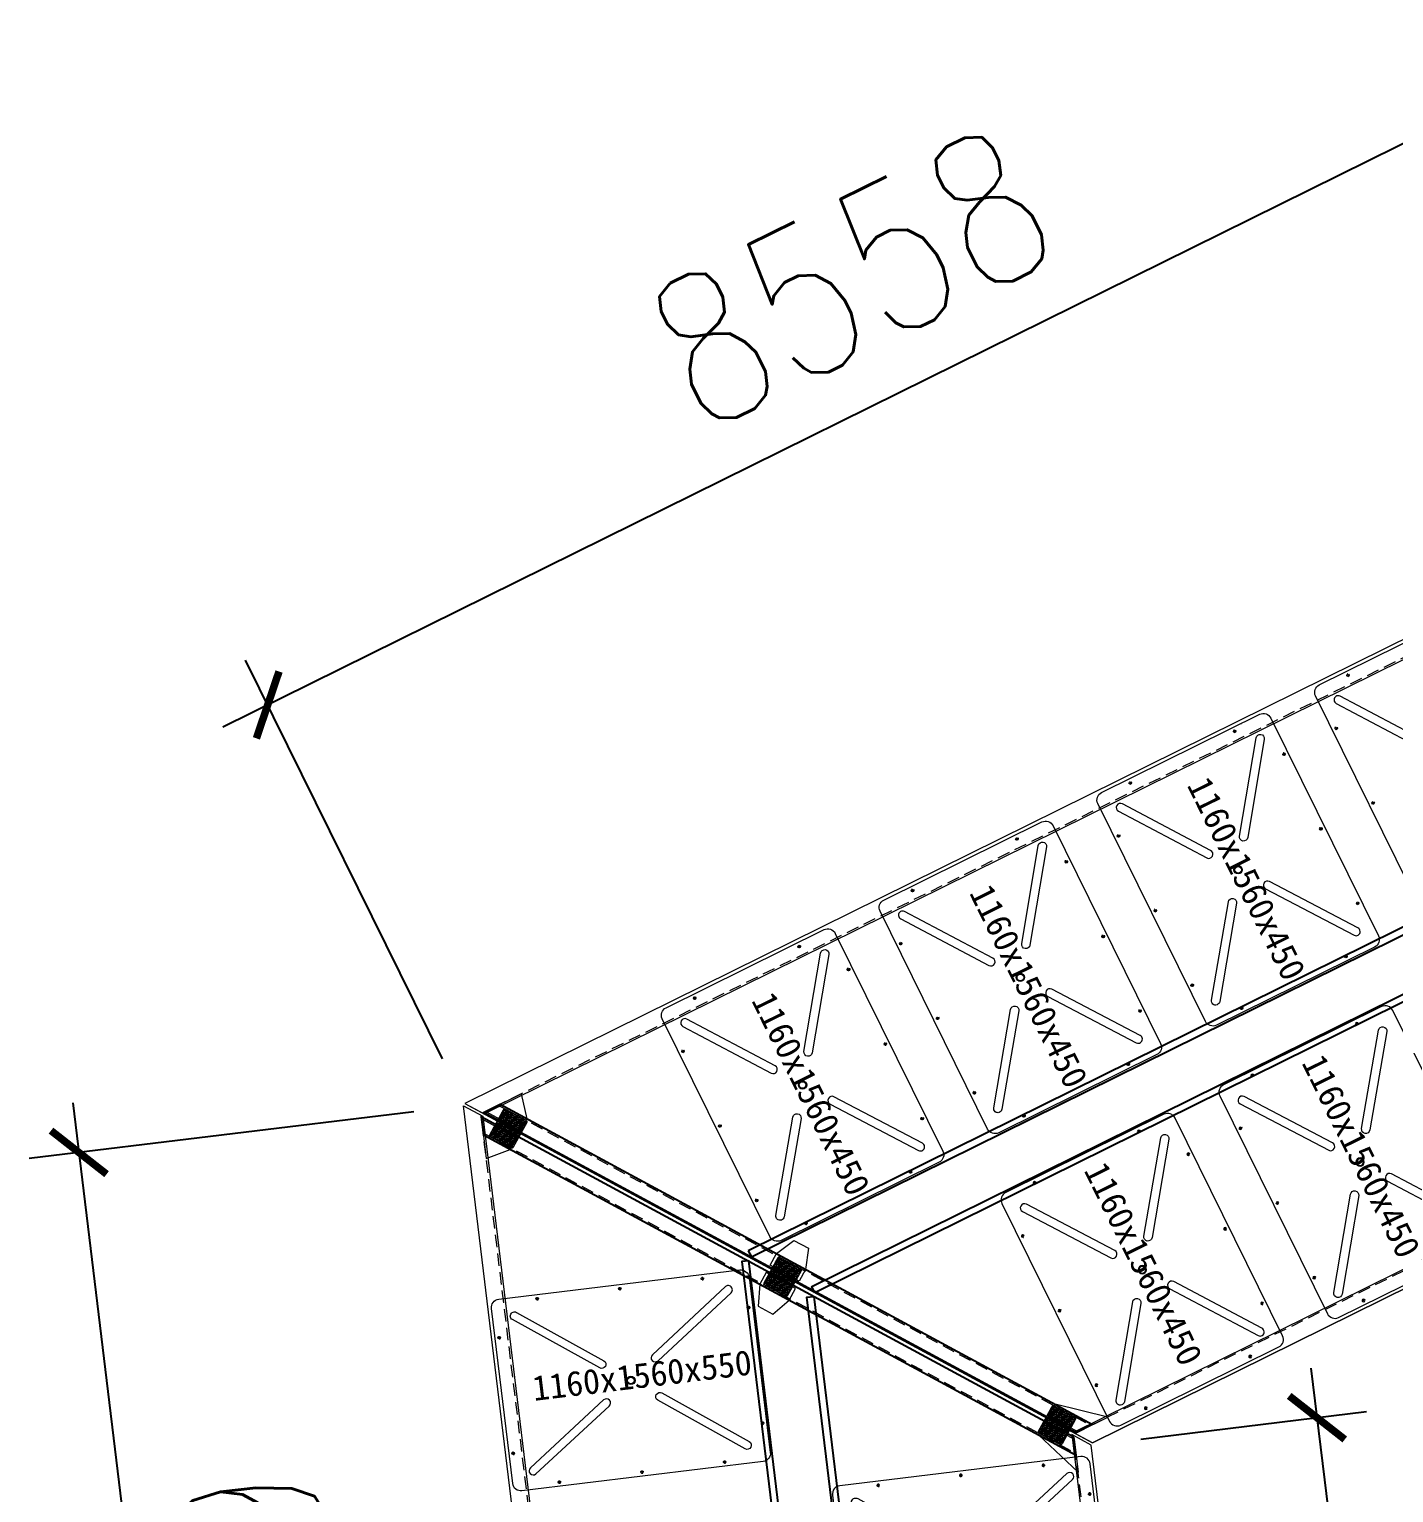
# Model space of a CAD drawing. Header units: millimetres. Extents: x 11827 to 862553, y 15071 to 134256.
# Drawn here: x 524779 to 532980, y 75685 to 84481 of the extents above; entities that cross this region are included whole.
import ezdxf

# ---------------------------------------------------------------- set-up
doc = ezdxf.new("R2010")
doc.units = ezdxf.units.MM
doc.linetypes.add('CENTER', pattern=[2, 1.25, -0.25, 0.25, -0.25])
doc.linetypes.add('HIDDEN', pattern=[0.375, 0.25, -0.125])
for name, color, linetype, lineweight in [('加强板', 140, 'Continuous', 18), ('文本', 3, 'Continuous', 13), ('橡胶块', 30, 'Continuous', 9), ('浮箱', 160, 'Continuous', 20), ('结构', 52, 'Continuous', 18), ('虚线', 8, 'Continuous', 0), ('铝主梁', 3, 'Continuous', 9)]:
    doc.layers.add(name, color=color, linetype=linetype, lineweight=lineweight)
doc.layers.add('卡槽', color=242, linetype='Continuous')
doc.layers.add('连接端梁', color=130, linetype='Continuous')
doc.styles.add('Arial', font='')
doc.styles.add('HZTXT', font='txtw.shx', dxfattribs={"width": 0.8, "bigfont": 'hztxtw.shx'})
doc.styles.get('Arial').set_extended_font_data('STXihei')
doc.dimstyles.new('DIM-300', dxfattribs={"dimscale": 300, "dimtxt": 3, "dimasz": 1, "dimexe": 1, "dimexo": 1, "dimgap": 1, "dimtad": 1, "dimdec": 0, "dimdsep": 46, "dimtxsty": 'HZTXT', "dimblk": 'ARCHTICK', "dimcen": 0, "dimdle": 1, "dimclrd": 9, "dimclre": 9, "dimclrt": 2, "dimadec": 1, "dimazin": 0, "dimtfac": 1, "dimtdec": 0, "dimtix": 1, "dimtmove": 2, "dimatfit": 3, "dimldrblk": 'ARCHTICK', "dimfxl": 10, "dimtolj": 1, "dimtzin": 0, "dimarcsym": 1})

# ---------------------------------------------------------------- blocks, each defined once
blk = doc.blocks.new('橡胶块')
h = blk.add_hatch()
h.set_pattern_fill('ANSI36', color=2, scale=2)
h.paths.add_polyline_path([(0, 70, 0.41421356), (-10, 80), (-180, 80, 0.41421356), (-190, 70), (-190, -70, 0.41421356), (-180, -80), (-10, -80, 0.41421356), (0, -70)])
h.paths.add_polyline_path([(-166.93, 50, -1), (-153.07, 50, -1)], flags=16)
h.paths.add_polyline_path([(-153.07, -50, -1), (-166.93, -50, -1)], flags=16)
h.paths.add_polyline_path([(-36.93, 50, -1), (-23.07, 50, -1)], flags=16)
h.paths.add_polyline_path([(-23.07, -50, -1), (-36.93, -50, -1)], flags=16)
at = {"layer": '橡胶块', "color": 1, "linetype": 'CENTER', "ltscale": 0.36}
for p, q in [((-167.623, 50), (-152.377, 50)), ((-160, 42.377), (-160, 57.623)), ((-22.377, 50), (-37.623, 50)), ((-30, 42.377), (-30, 57.623)), ((-167.623, -50), (-152.377, -50)), ((-160, -42.377), (-160, -57.623)), ((-22.377, -50), (-37.623, -50)), ((-30, -42.377), (-30, -57.623))]:
    blk.add_line(p, q, dxfattribs=at)
at = {"layer": '橡胶块', "color": 2}
blk.add_lwpolyline([(0, 70), (0, -70, -0.41421356), (-10, -80), (-180, -80, -0.41421356), (-190, -70), (-190, 70, -0.41421356), (-180, 80), (-10, 80, -0.41421356)], format="xyb", close=True, dxfattribs=at)
at = {"layer": '橡胶块', "color": 5}
for centre in [(-160, 50), (-30, 50), (-160, -50), (-30, -50)]:
    blk.add_circle(centre, 6.93, dxfattribs=at)
blk = doc.blocks.new('A$C0D8A069B')
at = {"layer": '加强板'}
blk.add_lwpolyline([(80, -100), (0, -100), (0, 100), (80, 100), (200, 44.9), (200, -55.1), (80, -100)], dxfattribs=at)
for centre in [(40, 50), (40, -50)]:
    blk.add_circle(centre, 9, dxfattribs=at)
blk = doc.blocks.new('*U526')
at = {"layer": '浮箱', "color": 5, "linetype": 'Continuous'}
for p, q in [((-779.9, -530.1), (-779.9, 529.9)), ((-729.9, 579.9), (730.1, 579.9)), ((780.1, 529.9), (780.1, -530.1)), ((730.1, -580.1), (-729.9, -580.1))]:
    blk.add_line(p, q, dxfattribs=at)
at = {"layer": '浮箱', "color": 1, "linetype": 'CENTER', "ltscale": 9.652}
for p, q in [((-489.5, 554.9), (-510.4, 554.9)), ((-499.9, 565.4), (-499.9, 544.5)), ((10.5, 554.9), (-10.4, 554.9)), ((0.1, 565.4), (0.1, 544.5)), ((510.5, 554.9), (489.6, 554.9)), ((500.1, 565.4), (500.1, 544.5)), ((-754.9, 360.4), (-754.9, 339.5)), ((755.1, 360.4), (755.1, 339.5)), ((-744.5, 349.9), (-765.4, 349.9)), ((765.5, 349.9), (744.6, 349.9)), ((-744.5, -350.1), (-765.4, -350.1)), ((-754.9, -339.6), (-754.9, -360.5)), ((765.5, -350.1), (744.6, -350.1)), ((755.1, -339.6), (755.1, -360.5)), ((-489.5, -555.1), (-510.4, -555.1)), ((-499.9, -544.6), (-499.9, -565.5)), ((10.5, -555.1), (-10.4, -555.1)), ((0.1, -544.6), (0.1, -565.5)), ((510.5, -555.1), (489.6, -555.1)), ((500.1, -544.6), (500.1, -565.5))]:
    blk.add_line(p, q, dxfattribs=at)
at = {"layer": '浮箱', "linetype": 'Continuous'}
for p, q in [((601, 580), (601, 579.9)), ((605.8, 579.9), (605.8, 580)), ((605.9, 579.9), (605.9, 580)), ((606.1, 579.9), (606.1, 580)), ((606.7, 580), (606.7, 579.9)), ((606.7, 580), (606.7, 579.9)), ((607.1, 580), (607.1, 579.9)), ((612.5, 579.9), (612.5, 580.1)), ((-779.9, 412.4), (-780.1, 412.4)), ((-780, 407), (-779.9, 407)), ((-780, 406.6), (-779.9, 406.6)), ((-780, 406.6), (-779.9, 406.6)), ((-779.9, 405.9), (-780, 405.9)), ((-779.9, 405.7), (-780, 405.7)), ((-779.9, 405.7), (-780, 405.7)), ((-780, 400.9), (-779.9, 400.9))]:
    blk.add_line(p, q, dxfattribs=at)
at = {"layer": '浮箱', "color": 5, "linetype": 'Continuous'}
for points in [[(-663, 448.2, -1), (-633.7, 488.7), (-147.4, 137.3, -0.999989), (-176.7, 96.8), (-663, 448.2)], [(661.6, 450.5, 1), (632.2, 490.9), (147.1, 137.8, 0.999989), (176.5, 97.4), (661.6, 450.5)], [(-663, -448.3, 1), (-633.7, -488.8), (-147.4, -137.5, 0.999989), (-176.7, -96.9), (-663, -448.3)], [(661.6, -450.6, -1), (632.2, -491), (147.1, -138, -0.999989), (176.5, -97.5), (661.6, -450.6)]]:
    blk.add_lwpolyline(points, format="xyb", dxfattribs=at)
blk.add_lwpolyline([(14.8, 20.2), (14.8, 20.2)], dxfattribs=at)
at = {"layer": '浮箱', "color": 9, "linetype": 'Continuous'}
for centre in [(-499.9, 554.9), (0.1, 554.9), (500.1, 554.9), (-754.9, 349.9), (755.1, 349.9), (-754.9, -350.1), (755.1, -350.1), (-499.9, -555.1), (0.1, -555.1), (500.1, -555.1)]:
    blk.add_circle(centre, 7.5, dxfattribs=at)
at = {"layer": '浮箱', "color": 5, "linetype": 'Continuous'}
for radius in [25, 20]:
    blk.add_circle((0.1, -0.1), radius, dxfattribs=at)
at = {"layer": '浮箱', "color": 5, "linetype": 'Continuous', "extrusion": (0, 0, -1)}
for centre, start, end in [((729.9, 529.9), 0, 90), ((-730.1, 529.9), 90, 180), ((729.9, -530.1), 270, 0), ((-730.1, -530.1), 180, 270)]:
    blk.add_arc(centre, 50, start, end, dxfattribs=at)
blk = doc.blocks.new('*U531')
at = {"color": 0, "linetype": 'ByBlock', "lineweight": -2, "transparency": 16777216}
blk.add_blockref('*U526', (0, 0), dxfattribs=at)
blk = doc.blocks.new('*U530')
at = {"layer": '浮箱', "color": 5, "linetype": 'Continuous'}
for p, q in [((-779.9, -530.1), (-779.9, 529.9)), ((-729.9, 579.9), (730.1, 579.9)), ((780.1, 529.9), (780.1, -530.1)), ((730.1, -580.1), (-729.9, -580.1))]:
    blk.add_line(p, q, dxfattribs=at)
at = {"layer": '浮箱', "color": 1, "linetype": 'CENTER', "ltscale": 9.652}
for p, q in [((-489.5, 554.9), (-510.4, 554.9)), ((-499.9, 565.4), (-499.9, 544.5)), ((10.5, 554.9), (-10.4, 554.9)), ((0.1, 565.4), (0.1, 544.5)), ((510.5, 554.9), (489.6, 554.9)), ((500.1, 565.4), (500.1, 544.5)), ((-754.9, 360.4), (-754.9, 339.5)), ((755.1, 360.4), (755.1, 339.5)), ((-744.5, 349.9), (-765.4, 349.9)), ((765.5, 349.9), (744.6, 349.9)), ((-744.5, -350.1), (-765.4, -350.1)), ((-754.9, -339.6), (-754.9, -360.5)), ((765.5, -350.1), (744.6, -350.1)), ((755.1, -339.6), (755.1, -360.5)), ((-489.5, -555.1), (-510.4, -555.1)), ((-499.9, -544.6), (-499.9, -565.5)), ((10.5, -555.1), (-10.4, -555.1)), ((0.1, -544.6), (0.1, -565.5)), ((510.5, -555.1), (489.6, -555.1)), ((500.1, -544.6), (500.1, -565.5))]:
    blk.add_line(p, q, dxfattribs=at)
at = {"layer": '浮箱', "linetype": 'Continuous'}
for p, q in [((601, 580), (601, 579.9)), ((605.8, 579.9), (605.8, 580)), ((605.9, 579.9), (605.9, 580)), ((606.1, 579.9), (606.1, 580)), ((606.7, 580), (606.7, 579.9)), ((606.7, 580), (606.7, 579.9)), ((607.1, 580), (607.1, 579.9)), ((612.5, 579.9), (612.5, 580.1)), ((-779.9, 412.4), (-780.1, 412.4)), ((-780, 407), (-779.9, 407)), ((-780, 406.6), (-779.9, 406.6)), ((-780, 406.6), (-779.9, 406.6)), ((-779.9, 405.9), (-780, 405.9)), ((-779.9, 405.7), (-780, 405.7)), ((-779.9, 405.7), (-780, 405.7)), ((-780, 400.9), (-779.9, 400.9))]:
    blk.add_line(p, q, dxfattribs=at)
at = {"layer": '浮箱', "color": 5, "linetype": 'Continuous'}
for points in [[(-663, 448.2, -1), (-633.7, 488.7), (-147.4, 137.3, -0.999989), (-176.7, 96.8), (-663, 448.2)], [(661.6, 450.5, 1), (632.2, 490.9), (147.1, 137.8, 0.999989), (176.5, 97.4), (661.6, 450.5)], [(-663, -448.3, 1), (-633.7, -488.8), (-147.4, -137.5, 0.999989), (-176.7, -96.9), (-663, -448.3)], [(661.6, -450.6, -1), (632.2, -491), (147.1, -138, -0.999989), (176.5, -97.5), (661.6, -450.6)]]:
    blk.add_lwpolyline(points, format="xyb", dxfattribs=at)
blk.add_lwpolyline([(14.8, 20.2), (14.8, 20.2)], dxfattribs=at)
at = {"layer": '浮箱', "color": 9, "linetype": 'Continuous'}
for centre in [(-499.9, 554.9), (0.1, 554.9), (500.1, 554.9), (-754.9, 349.9), (755.1, 349.9), (-754.9, -350.1), (755.1, -350.1), (-499.9, -555.1), (0.1, -555.1), (500.1, -555.1)]:
    blk.add_circle(centre, 7.5, dxfattribs=at)
at = {"layer": '浮箱', "color": 5, "linetype": 'Continuous'}
for radius in [25, 20]:
    blk.add_circle((0.1, -0.1), radius, dxfattribs=at)
at = {"layer": '浮箱', "color": 5, "linetype": 'Continuous', "extrusion": (0, 0, -1)}
for centre, start, end in [((729.9, 529.9), 0, 90), ((-730.1, 529.9), 90, 180), ((729.9, -530.1), 270, 0), ((-730.1, -530.1), 180, 270)]:
    blk.add_arc(centre, 50, start, end, dxfattribs=at)
blk = doc.blocks.new('*U529')
at = {"color": 0, "linetype": 'ByBlock', "lineweight": -2, "transparency": 16777216}
blk.add_blockref('*U530', (0, 0), dxfattribs=at)
blk = doc.blocks.new('*U521')
at = {"layer": '浮箱', "color": 5, "linetype": 'Continuous'}
for p, q in [((-779.9, -530.1), (-779.9, 529.9)), ((-729.9, 579.9), (730.1, 579.9)), ((780.1, 529.9), (780.1, -530.1)), ((730.1, -580.1), (-729.9, -580.1))]:
    blk.add_line(p, q, dxfattribs=at)
at = {"layer": '浮箱', "color": 1, "linetype": 'CENTER', "ltscale": 9.652}
for p, q in [((-489.5, 554.9), (-510.4, 554.9)), ((-499.9, 565.4), (-499.9, 544.5)), ((10.5, 554.9), (-10.4, 554.9)), ((0.1, 565.4), (0.1, 544.5)), ((510.5, 554.9), (489.6, 554.9)), ((500.1, 565.4), (500.1, 544.5)), ((-754.9, 360.4), (-754.9, 339.5)), ((755.1, 360.4), (755.1, 339.5)), ((-744.5, 349.9), (-765.4, 349.9)), ((765.5, 349.9), (744.6, 349.9)), ((-744.5, -350.1), (-765.4, -350.1)), ((-754.9, -339.6), (-754.9, -360.5)), ((765.5, -350.1), (744.6, -350.1)), ((755.1, -339.6), (755.1, -360.5)), ((-489.5, -555.1), (-510.4, -555.1)), ((-499.9, -544.6), (-499.9, -565.5)), ((10.5, -555.1), (-10.4, -555.1)), ((0.1, -544.6), (0.1, -565.5)), ((510.5, -555.1), (489.6, -555.1)), ((500.1, -544.6), (500.1, -565.5))]:
    blk.add_line(p, q, dxfattribs=at)
at = {"layer": '浮箱', "linetype": 'Continuous'}
for p, q in [((601, 580), (601, 579.9)), ((605.8, 579.9), (605.8, 580)), ((605.9, 579.9), (605.9, 580)), ((606.1, 579.9), (606.1, 580)), ((606.7, 580), (606.7, 579.9)), ((606.7, 580), (606.7, 579.9)), ((607.1, 580), (607.1, 579.9)), ((612.5, 579.9), (612.5, 580.1)), ((-779.9, 412.4), (-780.1, 412.4)), ((-780, 407), (-779.9, 407)), ((-780, 406.6), (-779.9, 406.6)), ((-780, 406.6), (-779.9, 406.6)), ((-779.9, 405.9), (-780, 405.9)), ((-779.9, 405.7), (-780, 405.7)), ((-779.9, 405.7), (-780, 405.7)), ((-780, 400.9), (-779.9, 400.9))]:
    blk.add_line(p, q, dxfattribs=at)
at = {"layer": '浮箱', "color": 5, "linetype": 'Continuous'}
for points in [[(-663, 448.2, -1), (-633.7, 488.7), (-147.4, 137.3, -0.999989), (-176.7, 96.8), (-663, 448.2)], [(661.6, 450.5, 1), (632.2, 490.9), (147.1, 137.8, 0.999989), (176.5, 97.4), (661.6, 450.5)], [(-663, -448.3, 1), (-633.7, -488.8), (-147.4, -137.5, 0.999989), (-176.7, -96.9), (-663, -448.3)], [(661.6, -450.6, -1), (632.2, -491), (147.1, -138, -0.999989), (176.5, -97.5), (661.6, -450.6)]]:
    blk.add_lwpolyline(points, format="xyb", dxfattribs=at)
blk.add_lwpolyline([(14.8, 20.2), (14.8, 20.2)], dxfattribs=at)
at = {"layer": '浮箱', "color": 9, "linetype": 'Continuous'}
for centre in [(-499.9, 554.9), (0.1, 554.9), (500.1, 554.9), (-754.9, 349.9), (755.1, 349.9), (-754.9, -350.1), (755.1, -350.1), (-499.9, -555.1), (0.1, -555.1), (500.1, -555.1)]:
    blk.add_circle(centre, 7.5, dxfattribs=at)
at = {"layer": '浮箱', "color": 5, "linetype": 'Continuous'}
for radius in [25, 20]:
    blk.add_circle((0.1, -0.1), radius, dxfattribs=at)
at = {"layer": '浮箱', "color": 5, "linetype": 'Continuous', "extrusion": (0, 0, -1)}
for centre, start, end in [((729.9, 529.9), 0, 90), ((-730.1, 529.9), 90, 180), ((729.9, -530.1), 270, 0), ((-730.1, -530.1), 180, 270)]:
    blk.add_arc(centre, 50, start, end, dxfattribs=at)
blk = doc.blocks.new('*U520')
at = {"color": 0, "linetype": 'ByBlock', "lineweight": -2, "transparency": 16777216}
blk.add_blockref('*U521', (0, 0), dxfattribs=at)
blk = doc.blocks.new('*U519')
at = {"layer": '浮箱', "color": 5, "linetype": 'Continuous'}
for p, q in [((-779.9, -530.1), (-779.9, 529.9)), ((-729.9, 579.9), (730.1, 579.9)), ((780.1, 529.9), (780.1, -530.1)), ((730.1, -580.1), (-729.9, -580.1))]:
    blk.add_line(p, q, dxfattribs=at)
at = {"layer": '浮箱', "color": 1, "linetype": 'CENTER', "ltscale": 9.652}
for p, q in [((-489.5, 554.9), (-510.4, 554.9)), ((-499.9, 565.4), (-499.9, 544.5)), ((10.5, 554.9), (-10.4, 554.9)), ((0.1, 565.4), (0.1, 544.5)), ((510.5, 554.9), (489.6, 554.9)), ((500.1, 565.4), (500.1, 544.5)), ((-754.9, 360.4), (-754.9, 339.5)), ((755.1, 360.4), (755.1, 339.5)), ((-744.5, 349.9), (-765.4, 349.9)), ((765.5, 349.9), (744.6, 349.9)), ((-744.5, -350.1), (-765.4, -350.1)), ((-754.9, -339.6), (-754.9, -360.5)), ((765.5, -350.1), (744.6, -350.1)), ((755.1, -339.6), (755.1, -360.5)), ((-489.5, -555.1), (-510.4, -555.1)), ((-499.9, -544.6), (-499.9, -565.5)), ((10.5, -555.1), (-10.4, -555.1)), ((0.1, -544.6), (0.1, -565.5)), ((510.5, -555.1), (489.6, -555.1)), ((500.1, -544.6), (500.1, -565.5))]:
    blk.add_line(p, q, dxfattribs=at)
at = {"layer": '浮箱', "linetype": 'Continuous'}
for p, q in [((601, 580), (601, 579.9)), ((605.8, 579.9), (605.8, 580)), ((605.9, 579.9), (605.9, 580)), ((606.1, 579.9), (606.1, 580)), ((606.7, 580), (606.7, 579.9)), ((606.7, 580), (606.7, 579.9)), ((607.1, 580), (607.1, 579.9)), ((612.5, 579.9), (612.5, 580.1)), ((-779.9, 412.4), (-780.1, 412.4)), ((-780, 407), (-779.9, 407)), ((-780, 406.6), (-779.9, 406.6)), ((-780, 406.6), (-779.9, 406.6)), ((-779.9, 405.9), (-780, 405.9)), ((-779.9, 405.7), (-780, 405.7)), ((-779.9, 405.7), (-780, 405.7)), ((-780, 400.9), (-779.9, 400.9))]:
    blk.add_line(p, q, dxfattribs=at)
at = {"layer": '浮箱', "color": 5, "linetype": 'Continuous'}
for points in [[(-663, 448.2, -1), (-633.7, 488.7), (-147.4, 137.3, -0.999989), (-176.7, 96.8), (-663, 448.2)], [(661.6, 450.5, 1), (632.2, 490.9), (147.1, 137.8, 0.999989), (176.5, 97.4), (661.6, 450.5)], [(-663, -448.3, 1), (-633.7, -488.8), (-147.4, -137.5, 0.999989), (-176.7, -96.9), (-663, -448.3)], [(661.6, -450.6, -1), (632.2, -491), (147.1, -138, -0.999989), (176.5, -97.5), (661.6, -450.6)]]:
    blk.add_lwpolyline(points, format="xyb", dxfattribs=at)
blk.add_lwpolyline([(14.8, 20.2), (14.8, 20.2)], dxfattribs=at)
at = {"layer": '浮箱', "color": 9, "linetype": 'Continuous'}
for centre in [(-499.9, 554.9), (0.1, 554.9), (500.1, 554.9), (-754.9, 349.9), (755.1, 349.9), (-754.9, -350.1), (755.1, -350.1), (-499.9, -555.1), (0.1, -555.1), (500.1, -555.1)]:
    blk.add_circle(centre, 7.5, dxfattribs=at)
at = {"layer": '浮箱', "color": 5, "linetype": 'Continuous'}
for radius in [25, 20]:
    blk.add_circle((0.1, -0.1), radius, dxfattribs=at)
at = {"layer": '浮箱', "color": 5, "linetype": 'Continuous', "extrusion": (0, 0, -1)}
for centre, start, end in [((729.9, 529.9), 0, 90), ((-730.1, 529.9), 90, 180), ((729.9, -530.1), 270, 0), ((-730.1, -530.1), 180, 270)]:
    blk.add_arc(centre, 50, start, end, dxfattribs=at)
blk = doc.blocks.new('*U518')
at = {"color": 0, "linetype": 'ByBlock', "lineweight": -2, "transparency": 16777216}
blk.add_blockref('*U519', (0, 0), dxfattribs=at)
blk = doc.blocks.new('*U535')
at = {"layer": '浮箱', "color": 5, "linetype": 'Continuous'}
for p, q in [((-779.9, -530.1), (-779.9, 529.9)), ((-729.9, 579.9), (730.1, 579.9)), ((780.1, 529.9), (780.1, -530.1)), ((730.1, -580.1), (-729.9, -580.1))]:
    blk.add_line(p, q, dxfattribs=at)
at = {"layer": '浮箱', "color": 1, "linetype": 'CENTER', "ltscale": 9.652}
for p, q in [((-489.5, 554.9), (-510.4, 554.9)), ((-499.9, 565.4), (-499.9, 544.5)), ((10.5, 554.9), (-10.4, 554.9)), ((0.1, 565.4), (0.1, 544.5)), ((510.5, 554.9), (489.6, 554.9)), ((500.1, 565.4), (500.1, 544.5)), ((-754.9, 360.4), (-754.9, 339.5)), ((755.1, 360.4), (755.1, 339.5)), ((-744.5, 349.9), (-765.4, 349.9)), ((765.5, 349.9), (744.6, 349.9)), ((-744.5, -350.1), (-765.4, -350.1)), ((-754.9, -339.6), (-754.9, -360.5)), ((765.5, -350.1), (744.6, -350.1)), ((755.1, -339.6), (755.1, -360.5)), ((-489.5, -555.1), (-510.4, -555.1)), ((-499.9, -544.6), (-499.9, -565.5)), ((10.5, -555.1), (-10.4, -555.1)), ((0.1, -544.6), (0.1, -565.5)), ((510.5, -555.1), (489.6, -555.1)), ((500.1, -544.6), (500.1, -565.5))]:
    blk.add_line(p, q, dxfattribs=at)
at = {"layer": '浮箱', "linetype": 'Continuous'}
for p, q in [((601, 580), (601, 579.9)), ((605.8, 579.9), (605.8, 580)), ((605.9, 579.9), (605.9, 580)), ((606.1, 579.9), (606.1, 580)), ((606.7, 580), (606.7, 579.9)), ((606.7, 580), (606.7, 579.9)), ((607.1, 580), (607.1, 579.9)), ((612.5, 579.9), (612.5, 580.1)), ((-779.9, 412.4), (-780.1, 412.4)), ((-780, 407), (-779.9, 407)), ((-780, 406.6), (-779.9, 406.6)), ((-780, 406.6), (-779.9, 406.6)), ((-779.9, 405.9), (-780, 405.9)), ((-779.9, 405.7), (-780, 405.7)), ((-779.9, 405.7), (-780, 405.7)), ((-780, 400.9), (-779.9, 400.9))]:
    blk.add_line(p, q, dxfattribs=at)
at = {"layer": '浮箱', "color": 5, "linetype": 'Continuous'}
for points in [[(-663, 448.2, -1), (-633.7, 488.7), (-147.4, 137.3, -0.999989), (-176.7, 96.8), (-663, 448.2)], [(661.6, 450.5, 1), (632.2, 490.9), (147.1, 137.8, 0.999989), (176.5, 97.4), (661.6, 450.5)], [(-663, -448.3, 1), (-633.7, -488.8), (-147.4, -137.5, 0.999989), (-176.7, -96.9), (-663, -448.3)], [(661.6, -450.6, -1), (632.2, -491), (147.1, -138, -0.999989), (176.5, -97.5), (661.6, -450.6)]]:
    blk.add_lwpolyline(points, format="xyb", dxfattribs=at)
blk.add_lwpolyline([(14.8, 20.2), (14.8, 20.2)], dxfattribs=at)
at = {"layer": '浮箱', "color": 9, "linetype": 'Continuous'}
for centre in [(-499.9, 554.9), (0.1, 554.9), (500.1, 554.9), (-754.9, 349.9), (755.1, 349.9), (-754.9, -350.1), (755.1, -350.1), (-499.9, -555.1), (0.1, -555.1), (500.1, -555.1)]:
    blk.add_circle(centre, 7.5, dxfattribs=at)
at = {"layer": '浮箱', "color": 5, "linetype": 'Continuous'}
for radius in [25, 20]:
    blk.add_circle((0.1, -0.1), radius, dxfattribs=at)
at = {"layer": '浮箱', "color": 5, "linetype": 'Continuous', "extrusion": (0, 0, -1)}
for centre, start, end in [((729.9, 529.9), 0, 90), ((-730.1, 529.9), 90, 180), ((729.9, -530.1), 270, 0), ((-730.1, -530.1), 180, 270)]:
    blk.add_arc(centre, 50, start, end, dxfattribs=at)
blk = doc.blocks.new('*U534')
at = {"color": 0, "linetype": 'ByBlock', "lineweight": -2, "transparency": 16777216}
blk.add_blockref('*U535', (0, 0), dxfattribs=at)
blk = doc.blocks.new('*U525')
at = {"layer": '浮箱', "color": 5, "linetype": 'Continuous'}
for p, q in [((-779.9, -530.1), (-779.9, 529.9)), ((-729.9, 579.9), (730.1, 579.9)), ((780.1, 529.9), (780.1, -530.1)), ((730.1, -580.1), (-729.9, -580.1))]:
    blk.add_line(p, q, dxfattribs=at)
at = {"layer": '浮箱', "color": 1, "linetype": 'CENTER', "ltscale": 9.652}
for p, q in [((-489.5, 554.9), (-510.4, 554.9)), ((-499.9, 565.4), (-499.9, 544.5)), ((10.5, 554.9), (-10.4, 554.9)), ((0.1, 565.4), (0.1, 544.5)), ((510.5, 554.9), (489.6, 554.9)), ((500.1, 565.4), (500.1, 544.5)), ((-754.9, 360.4), (-754.9, 339.5)), ((755.1, 360.4), (755.1, 339.5)), ((-744.5, 349.9), (-765.4, 349.9)), ((765.5, 349.9), (744.6, 349.9)), ((-744.5, -350.1), (-765.4, -350.1)), ((-754.9, -339.6), (-754.9, -360.5)), ((765.5, -350.1), (744.6, -350.1)), ((755.1, -339.6), (755.1, -360.5)), ((-489.5, -555.1), (-510.4, -555.1)), ((-499.9, -544.6), (-499.9, -565.5)), ((10.5, -555.1), (-10.4, -555.1)), ((0.1, -544.6), (0.1, -565.5)), ((510.5, -555.1), (489.6, -555.1)), ((500.1, -544.6), (500.1, -565.5))]:
    blk.add_line(p, q, dxfattribs=at)
at = {"layer": '浮箱', "linetype": 'Continuous'}
for p, q in [((601, 580), (601, 579.9)), ((605.8, 579.9), (605.8, 580)), ((605.9, 579.9), (605.9, 580)), ((606.1, 579.9), (606.1, 580)), ((606.7, 580), (606.7, 579.9)), ((606.7, 580), (606.7, 579.9)), ((607.1, 580), (607.1, 579.9)), ((612.5, 579.9), (612.5, 580.1)), ((-779.9, 412.4), (-780.1, 412.4)), ((-780, 407), (-779.9, 407)), ((-780, 406.6), (-779.9, 406.6)), ((-780, 406.6), (-779.9, 406.6)), ((-779.9, 405.9), (-780, 405.9)), ((-779.9, 405.7), (-780, 405.7)), ((-779.9, 405.7), (-780, 405.7)), ((-780, 400.9), (-779.9, 400.9))]:
    blk.add_line(p, q, dxfattribs=at)
at = {"layer": '浮箱', "color": 5, "linetype": 'Continuous'}
for points in [[(-663, 448.2, -1), (-633.7, 488.7), (-147.4, 137.3, -0.999989), (-176.7, 96.8), (-663, 448.2)], [(661.6, 450.5, 1), (632.2, 490.9), (147.1, 137.8, 0.999989), (176.5, 97.4), (661.6, 450.5)], [(-663, -448.3, 1), (-633.7, -488.8), (-147.4, -137.5, 0.999989), (-176.7, -96.9), (-663, -448.3)], [(661.6, -450.6, -1), (632.2, -491), (147.1, -138, -0.999989), (176.5, -97.5), (661.6, -450.6)]]:
    blk.add_lwpolyline(points, format="xyb", dxfattribs=at)
blk.add_lwpolyline([(14.8, 20.2), (14.8, 20.2)], dxfattribs=at)
at = {"layer": '浮箱', "color": 9, "linetype": 'Continuous'}
for centre in [(-499.9, 554.9), (0.1, 554.9), (500.1, 554.9), (-754.9, 349.9), (755.1, 349.9), (-754.9, -350.1), (755.1, -350.1), (-499.9, -555.1), (0.1, -555.1), (500.1, -555.1)]:
    blk.add_circle(centre, 7.5, dxfattribs=at)
at = {"layer": '浮箱', "color": 5, "linetype": 'Continuous'}
for radius in [25, 20]:
    blk.add_circle((0.1, -0.1), radius, dxfattribs=at)
at = {"layer": '浮箱', "color": 5, "linetype": 'Continuous', "extrusion": (0, 0, -1)}
for centre, start, end in [((729.9, 529.9), 0, 90), ((-730.1, 529.9), 90, 180), ((729.9, -530.1), 270, 0), ((-730.1, -530.1), 180, 270)]:
    blk.add_arc(centre, 50, start, end, dxfattribs=at)
blk = doc.blocks.new('*U524')
at = {"color": 0, "linetype": 'ByBlock', "lineweight": -2, "transparency": 16777216}
blk.add_blockref('*U525', (0, 0), dxfattribs=at)
blk = doc.blocks.new('*U689')
at = {"layer": '浮箱', "color": 5, "linetype": 'Continuous'}
for p, q in [((-779.9, -530.1), (-779.9, 529.9)), ((-729.9, 579.9), (730.1, 579.9)), ((780.1, 529.9), (780.1, -530.1)), ((730.1, -580.1), (-729.9, -580.1))]:
    blk.add_line(p, q, dxfattribs=at)
at = {"layer": '浮箱', "color": 1, "linetype": 'CENTER', "ltscale": 9.652}
for p, q in [((-489.5, 554.9), (-510.4, 554.9)), ((-499.9, 565.4), (-499.9, 544.5)), ((10.5, 554.9), (-10.4, 554.9)), ((0.1, 565.4), (0.1, 544.5)), ((510.5, 554.9), (489.6, 554.9)), ((500.1, 565.4), (500.1, 544.5)), ((-754.9, 360.4), (-754.9, 339.5)), ((755.1, 360.4), (755.1, 339.5)), ((-744.5, 349.9), (-765.4, 349.9)), ((765.5, 349.9), (744.6, 349.9)), ((-744.5, -350.1), (-765.4, -350.1)), ((-754.9, -339.6), (-754.9, -360.5)), ((765.5, -350.1), (744.6, -350.1)), ((755.1, -339.6), (755.1, -360.5)), ((-489.5, -555.1), (-510.4, -555.1)), ((-499.9, -544.6), (-499.9, -565.5)), ((10.5, -555.1), (-10.4, -555.1)), ((0.1, -544.6), (0.1, -565.5)), ((510.5, -555.1), (489.6, -555.1)), ((500.1, -544.6), (500.1, -565.5))]:
    blk.add_line(p, q, dxfattribs=at)
at = {"layer": '浮箱', "linetype": 'Continuous'}
for p, q in [((601, 580), (601, 579.9)), ((605.8, 579.9), (605.8, 580)), ((605.9, 579.9), (605.9, 580)), ((606.1, 579.9), (606.1, 580)), ((606.7, 580), (606.7, 579.9)), ((606.7, 580), (606.7, 579.9)), ((607.1, 580), (607.1, 579.9)), ((612.5, 579.9), (612.5, 580.1)), ((-779.9, 412.4), (-780.1, 412.4)), ((-780, 407), (-779.9, 407)), ((-780, 406.6), (-779.9, 406.6)), ((-780, 406.6), (-779.9, 406.6)), ((-779.9, 405.9), (-780, 405.9)), ((-779.9, 405.7), (-780, 405.7)), ((-779.9, 405.7), (-780, 405.7)), ((-780, 400.9), (-779.9, 400.9))]:
    blk.add_line(p, q, dxfattribs=at)
at = {"layer": '浮箱', "color": 5, "linetype": 'Continuous'}
for points in [[(-663, 448.2, -1), (-633.7, 488.7), (-147.4, 137.3, -0.999989), (-176.7, 96.8), (-663, 448.2)], [(661.6, 450.5, 1), (632.2, 490.9), (147.1, 137.8, 0.999989), (176.5, 97.4), (661.6, 450.5)], [(-663, -448.3, 1), (-633.7, -488.8), (-147.4, -137.5, 0.999989), (-176.7, -96.9), (-663, -448.3)], [(661.6, -450.6, -1), (632.2, -491), (147.1, -138, -0.999989), (176.5, -97.5), (661.6, -450.6)]]:
    blk.add_lwpolyline(points, format="xyb", dxfattribs=at)
blk.add_lwpolyline([(14.8, 20.2), (14.8, 20.2)], dxfattribs=at)
at = {"layer": '浮箱', "color": 9, "linetype": 'Continuous'}
for centre in [(-499.9, 554.9), (0.1, 554.9), (500.1, 554.9), (-754.9, 349.9), (755.1, 349.9), (-754.9, -350.1), (755.1, -350.1), (-499.9, -555.1), (0.1, -555.1), (500.1, -555.1)]:
    blk.add_circle(centre, 7.5, dxfattribs=at)
at = {"layer": '浮箱', "color": 5, "linetype": 'Continuous'}
for radius in [25, 20]:
    blk.add_circle((0.1, -0.1), radius, dxfattribs=at)
at = {"layer": '浮箱', "color": 5, "linetype": 'Continuous', "extrusion": (0, 0, -1)}
for centre, start, end in [((729.9, 529.9), 0, 90), ((-730.1, 529.9), 90, 180), ((729.9, -530.1), 270, 0), ((-730.1, -530.1), 180, 270)]:
    blk.add_arc(centre, 50, start, end, dxfattribs=at)
blk = doc.blocks.new('*U688')
at = {"color": 0, "linetype": 'ByBlock', "lineweight": -2, "transparency": 16777216}
blk.add_blockref('*U689', (0, 0), dxfattribs=at)
blk = doc.blocks.new('*U692')
at = {"layer": '浮箱', "color": 5, "linetype": 'Continuous'}
for p, q in [((-779.9, -530.1), (-779.9, 529.9)), ((-729.9, 579.9), (730.1, 579.9)), ((780.1, 529.9), (780.1, -530.1)), ((730.1, -580.1), (-729.9, -580.1))]:
    blk.add_line(p, q, dxfattribs=at)
at = {"layer": '浮箱', "color": 1, "linetype": 'CENTER', "ltscale": 9.652}
for p, q in [((-489.5, 554.9), (-510.4, 554.9)), ((-499.9, 565.4), (-499.9, 544.5)), ((10.5, 554.9), (-10.4, 554.9)), ((0.1, 565.4), (0.1, 544.5)), ((510.5, 554.9), (489.6, 554.9)), ((500.1, 565.4), (500.1, 544.5)), ((-754.9, 360.4), (-754.9, 339.5)), ((755.1, 360.4), (755.1, 339.5)), ((-744.5, 349.9), (-765.4, 349.9)), ((765.5, 349.9), (744.6, 349.9)), ((-744.5, -350.1), (-765.4, -350.1)), ((-754.9, -339.6), (-754.9, -360.5)), ((765.5, -350.1), (744.6, -350.1)), ((755.1, -339.6), (755.1, -360.5)), ((-489.5, -555.1), (-510.4, -555.1)), ((-499.9, -544.6), (-499.9, -565.5)), ((10.5, -555.1), (-10.4, -555.1)), ((0.1, -544.6), (0.1, -565.5)), ((510.5, -555.1), (489.6, -555.1)), ((500.1, -544.6), (500.1, -565.5))]:
    blk.add_line(p, q, dxfattribs=at)
at = {"layer": '浮箱', "linetype": 'Continuous'}
for p, q in [((601, 580), (601, 579.9)), ((605.8, 579.9), (605.8, 580)), ((605.9, 579.9), (605.9, 580)), ((606.1, 579.9), (606.1, 580)), ((606.7, 580), (606.7, 579.9)), ((606.7, 580), (606.7, 579.9)), ((607.1, 580), (607.1, 579.9)), ((612.5, 579.9), (612.5, 580.1)), ((-779.9, 412.4), (-780.1, 412.4)), ((-780, 407), (-779.9, 407)), ((-780, 406.6), (-779.9, 406.6)), ((-780, 406.6), (-779.9, 406.6)), ((-779.9, 405.9), (-780, 405.9)), ((-779.9, 405.7), (-780, 405.7)), ((-779.9, 405.7), (-780, 405.7)), ((-780, 400.9), (-779.9, 400.9))]:
    blk.add_line(p, q, dxfattribs=at)
at = {"layer": '浮箱', "color": 5, "linetype": 'Continuous'}
for points in [[(-663, 448.2, -1), (-633.7, 488.7), (-147.4, 137.3, -0.999989), (-176.7, 96.8), (-663, 448.2)], [(661.6, 450.5, 1), (632.2, 490.9), (147.1, 137.8, 0.999989), (176.5, 97.4), (661.6, 450.5)], [(-663, -448.3, 1), (-633.7, -488.8), (-147.4, -137.5, 0.999989), (-176.7, -96.9), (-663, -448.3)], [(661.6, -450.6, -1), (632.2, -491), (147.1, -138, -0.999989), (176.5, -97.5), (661.6, -450.6)]]:
    blk.add_lwpolyline(points, format="xyb", dxfattribs=at)
blk.add_lwpolyline([(14.8, 20.2), (14.8, 20.2)], dxfattribs=at)
at = {"layer": '浮箱', "color": 9, "linetype": 'Continuous'}
for centre in [(-499.9, 554.9), (0.1, 554.9), (500.1, 554.9), (-754.9, 349.9), (755.1, 349.9), (-754.9, -350.1), (755.1, -350.1), (-499.9, -555.1), (0.1, -555.1), (500.1, -555.1)]:
    blk.add_circle(centre, 7.5, dxfattribs=at)
at = {"layer": '浮箱', "color": 5, "linetype": 'Continuous'}
for radius in [25, 20]:
    blk.add_circle((0.1, -0.1), radius, dxfattribs=at)
at = {"layer": '浮箱', "color": 5, "linetype": 'Continuous', "extrusion": (0, 0, -1)}
for centre, start, end in [((729.9, 529.9), 0, 90), ((-730.1, 529.9), 90, 180), ((729.9, -530.1), 270, 0), ((-730.1, -530.1), 180, 270)]:
    blk.add_arc(centre, 50, start, end, dxfattribs=at)
blk = doc.blocks.new('*U691')
at = {"color": 0, "linetype": 'ByBlock', "lineweight": -2, "transparency": 16777216}
blk.add_blockref('*U692', (0, 0), dxfattribs=at)
blk = doc.blocks.new('_ArchTick')
at = {"color": 0, "linetype": 'ByBlock', "lineweight": 100, "const_width": 0.15}
blk.add_lwpolyline([(-0.5, -0.5), (0.5, 0.5)], dxfattribs=at)
blk = doc.blocks.new('*D712')
at = {"color": 9, "lineweight": -2, "transparency": 16777216}
for p, q in [((534934.9, 82085.2), (533751, 84480.8)), ((534152.9, 84344.7), (525942.7, 80287.3)), ((527262.6, 78293.6), (526078.8, 80689.2))]:
    blk.add_line(p, q, dxfattribs=at)
at = {"layer": 'Defpoints', "color": 0, "transparency": 16777216}
for p in [(535067.8, 81816.2, 29521), (526211.7, 80420.2), (527395.6, 78024.6, 29521)]:
    blk.add_point(p, dxfattribs=at)
at = {"color": 9, "lineweight": -2, "transparency": 16777216, "xscale": 300, "yscale": 300, "zscale": 300}
for p, rotation in [((533883.9, 84211.8), 26.29833470721548), ((526211.7, 80420.2), 206.2983347072155)]:
    blk.add_blockref('_ArchTick', p, dxfattribs=dict(at, rotation=rotation))
at = {"color": 2, "transparency": 16777216, "insert": (529715.5, 82988.4), "char_height": 900, "attachment_point": 5, "rotation": 26.29833, "style": 'HZTXT'}
blk.add_mtext('\\A1;8558', dxfattribs=at)
blk = doc.blocks.new('*D713')
at = {"color": 9, "lineweight": -2, "transparency": 16777216}
for p, q in [((525040.2, 78028.6), (525892.9, 71001.1)), ((527090.4, 77975.1), (524778.5, 77694.6)), ((527870.9, 71543.3), (525559, 71262.8))]:
    blk.add_line(p, q, dxfattribs=at)
at = {"layer": 'Defpoints', "color": 0, "transparency": 16777216}
for p in [(527388.2, 78011.3, 29521), (528168.7, 71579.5, 29521), (525856.8, 71298.9)]:
    blk.add_point(p, dxfattribs=at)
at = {"color": 9, "lineweight": -2, "transparency": 16777216, "xscale": 300, "yscale": 300, "zscale": 300}
for p, rotation in [((525076.3, 77730.8), 96.91862478794017), ((525856.8, 71298.9), 276.9186247879402)]:
    blk.add_blockref('_ArchTick', p, dxfattribs=dict(at, rotation=rotation))
at = {"color": 2, "transparency": 16777216, "insert": (526211.1, 74605.2), "char_height": 900, "attachment_point": 5, "rotation": 276.91862, "style": 'HZTXT'}
blk.add_mtext('\\A1;6479', dxfattribs=at)
blk = doc.blocks.new('*D714')
at = {"color": 9, "lineweight": -2, "transparency": 16777216}
for p, q in [((532482, 76434.4), (533036.1, 71867.9)), ((531459.2, 76008.1), (532816, 76172.7)), ((531941, 72037.2), (533297.8, 72201.9))]:
    blk.add_line(p, q, dxfattribs=at)
at = {"layer": 'Defpoints', "color": 0, "transparency": 16777216}
for p in [(531161.4, 75971.9, 29521), (533000, 72165.7), (531643.2, 72001.1, 29521)]:
    blk.add_point(p, dxfattribs=at)
at = {"color": 9, "lineweight": -2, "transparency": 16777216, "xscale": 300, "yscale": 300, "zscale": 300}
for p, rotation in [((532518.2, 76136.6), 96.91862478793823), ((533000, 72165.7), 276.9186247879382)]:
    blk.add_blockref('_ArchTick', p, dxfattribs=dict(at, rotation=rotation))
at = {"color": 2, "transparency": 16777216, "insert": (533503.6, 74241.5), "char_height": 900, "attachment_point": 5, "rotation": 276.91862, "style": 'HZTXT'}
blk.add_mtext('\\A1;4000', dxfattribs=at)

msp = doc.modelspace()

# ---------------------------------------------------------------- linework, layer by layer
at = {"layer": '加强板', "color": 5, "elevation": 29521}
for points in [[(527520.23, 77976.95), (527735.38, 78083.27), (527769.4, 77933.21), (527731.36, 77862.83)], [(527496.45, 77932.97), (527525.36, 77694.73), (527669.54, 77748.47), (527707.58, 77818.84)], [(531082.08, 76051.75), (531261.38, 76140.36), (530944.17, 76217.22), (530906.13, 76146.84)], [(531058.3, 76007.76), (531082.39, 75809.22), (530844.31, 76032.49), (530882.36, 76102.86)]]:
    msp.add_lwpolyline(points, close=True, dxfattribs=at)
at = {"layer": '加强板', "color": 5}
for centre in [(527644.81, 77955.08, 29521), (527582.99, 77840.72, 29521), (527732.79, 77907.53, 29521), (527670.97, 77793.17, 29521), (530942.74, 76172.52, 29521), (531030.72, 76124.98, 29521), (530880.93, 76058.17, 29521), (530968.9, 76010.61, 29521)]:
    msp.add_circle(centre, 9, dxfattribs=at)
at = {"layer": '卡槽', "color": 22, "ltscale": 5000, "elevation": 29521}
for points in [[(529099.92, 77140.2), (529118.53, 77102.55), (535671.94, 80341.21), (535653.33, 80378.86)], [(529499.98, 76887.31), (529481.38, 76924.96), (535792.73, 80044), (535811.34, 80006.35)], [(529693.62, 71863.23), (529735.32, 71868.29), (529102.91, 77080.06), (529061.21, 77075)], [(530094.65, 71911.89), (530052.95, 71906.83), (529451.86, 76860.5), (529493.56, 76865.56)]]:
    msp.add_lwpolyline(points, close=True, dxfattribs=at)
at = {"layer": '结构', "color": 251, "elevation": 29521}
msp.add_lwpolyline([(531168.49, 75985.14), (536402.3, 78571.66), (535067.82, 81816.24), (527395.55, 78024.65)], close=True, dxfattribs=at)
at = {"layer": '虚线', "color": 1, "linetype": 'HIDDEN', "ltscale": 300}
for p, q in [((535105.19, 81725.39, 29521), (527501.2, 77967.55, 29521)), ((536364.93, 78662.51, 29521), (531062.84, 76042.24, 29521)), ((527597.02, 78014.9, 29521), (531158.98, 76089.75, 29521)), ((528254.17, 71688.56, 29521), (527493.85, 77954.38, 29521)), ((527506.77, 77847.93, 29521), (531068.63, 75922.6, 29521)), ((531534.11, 72086.56, 29521), (531055.71, 76029.05, 29521))]:
    msp.add_line(p, q, dxfattribs=at)
at = {"layer": '连接端梁', "elevation": 29521}
for points in [[(531071.09, 76046.32), (527509.13, 77971.46), (527608.01, 78020.33), (531169.97, 76095.18)], [(531056.82, 76019.93), (527494.96, 77945.25), (527508.25, 77835.77), (531070.11, 75910.44)]]:
    msp.add_lwpolyline(points, close=True, dxfattribs=at)
at = {"layer": '铝主梁', "color": 3, "elevation": 29521}
for points in [[(527511.98, 77961.72), (535109, 81716.12), (535067.82, 81816.24), (527395.55, 78024.65)], [(527511.98, 77961.72), (535109, 81716.12), (535067.82, 81816.24), (527395.55, 78024.65)], [(527395.55, 78024.65), (527511.98, 77961.72)], [(527504.63, 77948.55), (528262.89, 71699.69), (528168.68, 71579.47), (527388.23, 78011.29)], [(527504.63, 77948.55), (528262.89, 71699.69), (528168.68, 71579.47), (527388.23, 78011.29)], [(527388.23, 78011.29), (527504.63, 77948.55)]]:
    msp.add_lwpolyline(points, dxfattribs=at)
for points in [[(536402.29, 78571.68), (531168.49, 75985.14), (531052.06, 76048.07), (536361.12, 78671.78)], [(531643.2, 72001.08), (531161.36, 75971.94), (531044.93, 76034.88), (531522.98, 72095.28)]]:
    msp.add_lwpolyline(points, close=True, dxfattribs=at)

# ---------------------------------------------------------------- block references
for name, p, rotation in [('*U534', (533353.15, 80076.55, 29521), 296.2983347072147), ('*U524', (532044.26, 79429.71, 29521), 296.2983347072147), ('*U520', (530735.37, 78782.86, 29521), 296.2983347072147), ('*U531', (529426.48, 78136.02, 29521), 296.2983347072147), ('A$C0D8A069B', (529318.72, 77004.8, 29521), 61.60995116661461), ('*U688', (528394.36, 76360.54, 29521), 6.918624787940139)]:
    msp.add_blockref(name, p, dxfattribs=dict(rotation=rotation))
at = {"xscale": -1}
for name, p, rotation in [('*U518', (532777.46, 77672.6, 29521), 296.2983347072147), ('*U529', (531468.57, 77025.75, 29521), 296.2983347072147), ('A$C0D8A069B', (529294.99, 76960.9, 29521), 61.60700832854025), ('*U691', (530444.44, 75239.33, 29521), 6.918624787940102)]:
    msp.add_blockref(name, p, dxfattribs=dict(at, rotation=rotation))
at = {"layer": '橡胶块', "rotation": 61.60700832849086}
for p in [(527703.06, 77957.7, 29521), (529352.05, 77066.47, 29521), (531001, 76175.14, 29521)]:
    msp.add_blockref('橡胶块', p, dxfattribs=at)

# ---------------------------------------------------------------- texts
at = {"layer": '文本', "color": 3, "char_height": 150, "width": 649.7175, "rotation": 296.298335, "style": 'Arial'}
for insert, attachment_point in [((532456.69, 78815.61, 29521), 3), ((531147.8, 78168.76, 29521), 3), ((529838.92, 77521.92, 29521), 3), ((532540.16, 78373.24, 29521), 1), ((531231.27, 77726.39, 29521), 1)]:
    msp.add_mtext('\\pxi0.27373;1160x1560x450          ', dxfattribs=dict(at, insert=insert, attachment_point=attachment_point))
at = {"layer": '文本', "color": 1, "insert": (529110.52, 76545.83, 29521), "char_height": 150, "width": 649.7175, "attachment_point": 3, "rotation": 6.918625, "style": 'Arial'}
msp.add_mtext('\\pxi0.27373;1160x1560x550          ', dxfattribs=at)

# ---------------------------------------------------------------- dimensions: what is measured, and where the dimension line sits
for p1, p2, distance, picture, middle in [((535067.82, 81816.24, 29521), (527395.55, 78024.65, 29521), -2672.14, '*D712', (529715.52, 82988.39)), ((527388.23, 78011.29, 29521), (528168.68, 71579.47, 29521), -2328.84, '*D713', (526211.12, 74605.19)), ((531161.36, 75971.94, 29521), (531643.2, 72001.08, 29521), 1366.75, '*D714', (533503.61, 74241.49))]:
    dim = msp.add_aligned_dim(p1=p1, p2=p2, distance=distance, dimstyle='DIM-300')
    dim.commit()
    dim.dimension.update_dxf_attribs({"geometry": picture, "text_midpoint": middle})

doc.saveas('drawing.dxf')
